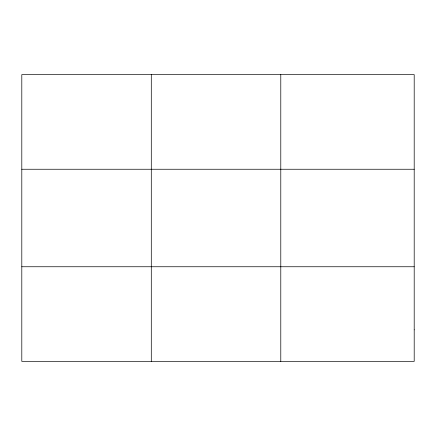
<?xml version="1.0" encoding="UTF-8"?>
<svg xmlns="http://www.w3.org/2000/svg" width="436" height="436" viewBox="0 0 436 436"><rect width="100%" height="100%" fill="white"/><g stroke="black" fill="none" stroke-linecap="round" stroke-linejoin="round"><path stroke-width="0.65" d="M151.292 361.379L151.292 74.621M280.784 361.379L280.784 74.621M21.8 169.25L414.2 169.25M21.8 266.75L414.2 266.75M414.2 329.834L414.2 361.379L21.8 361.379L21.8 74.621L414.2 74.621L414.2 329.834"/></g></svg>
